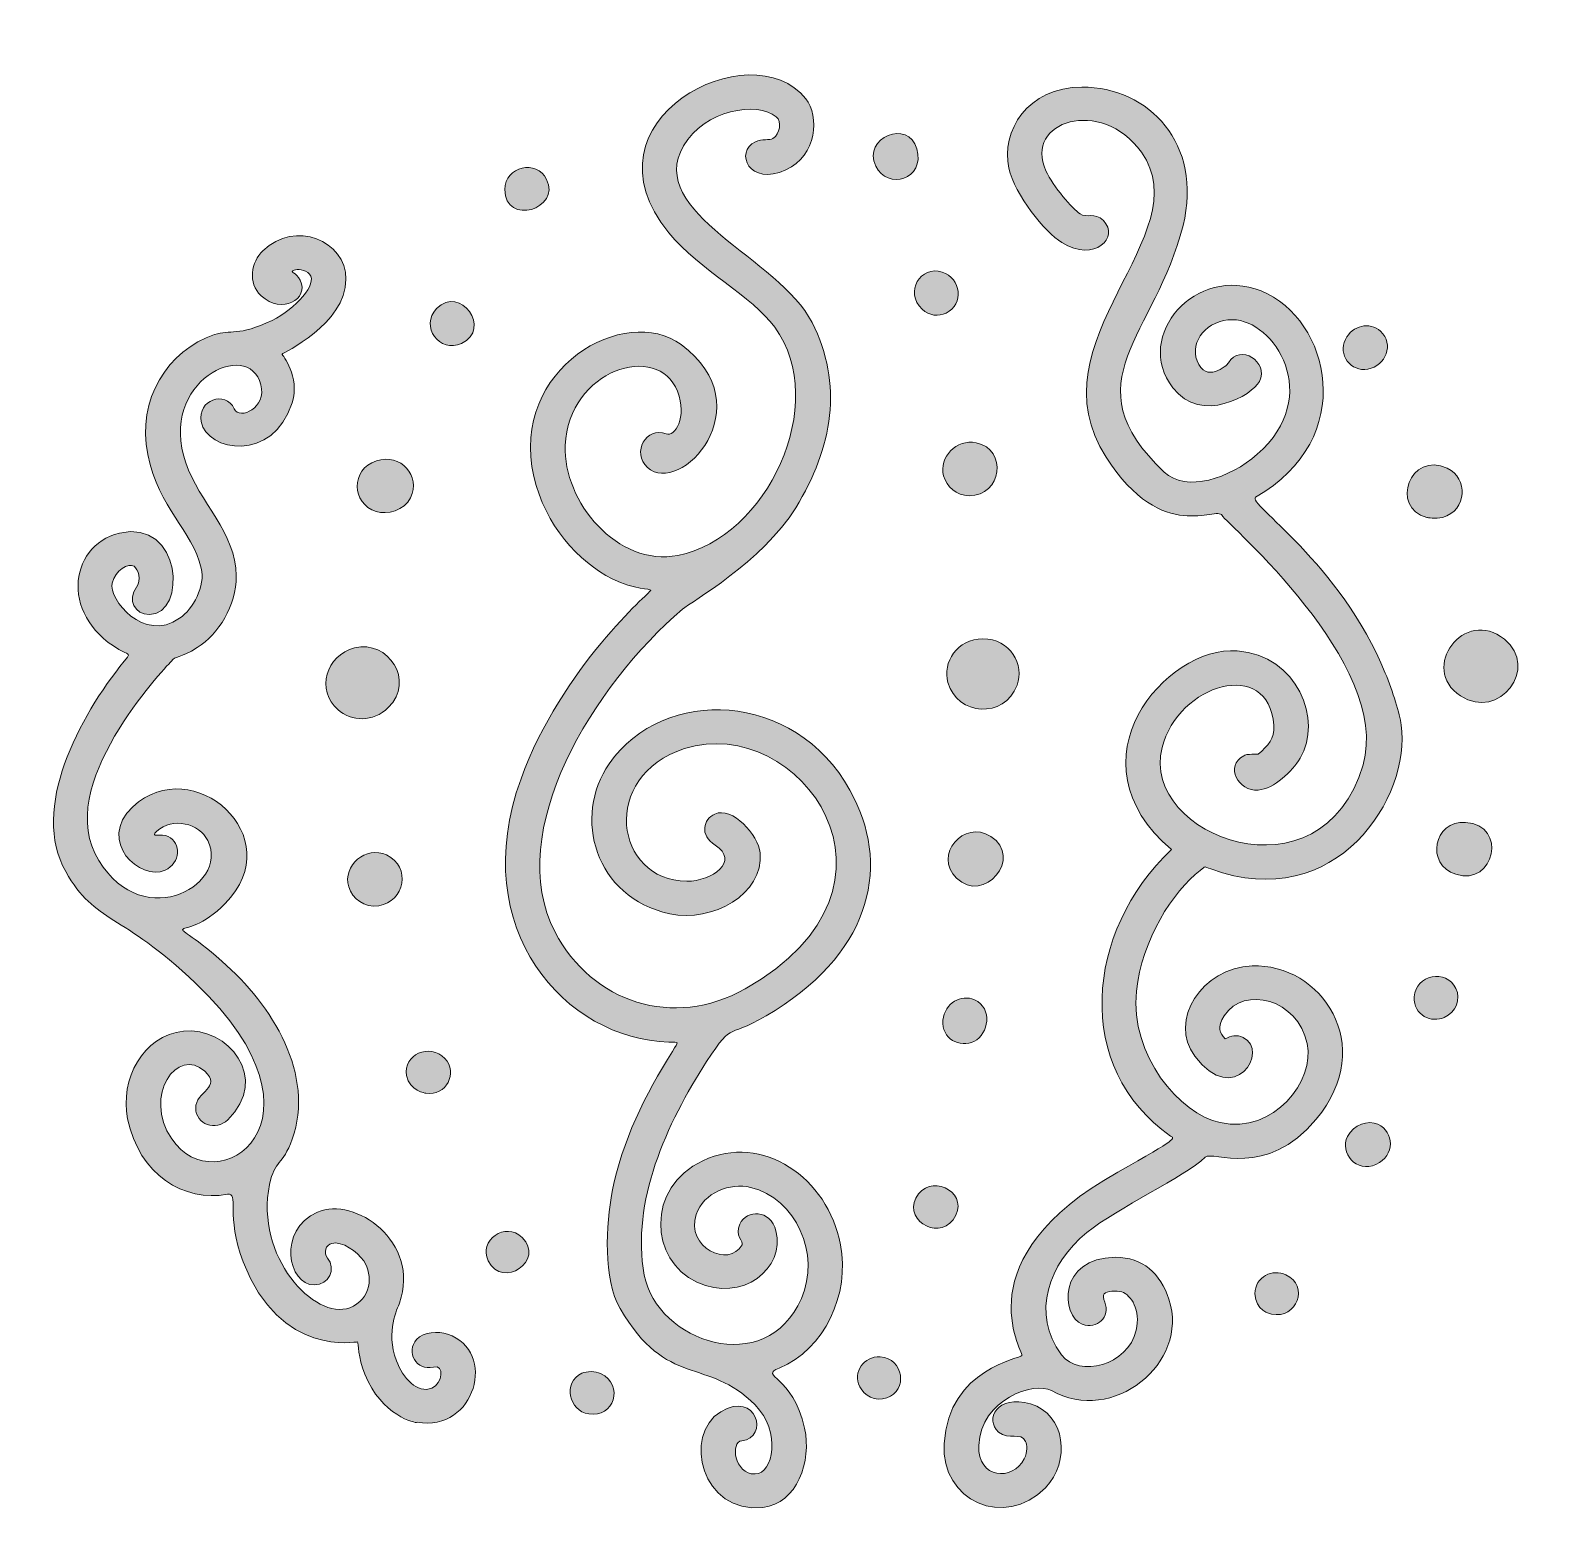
# Model space of a CAD drawing. Header units: inches. Extents: x -89.12 to -81.62, y -6.52 to -5.74.
# Drawn here: x -88.365 to -87.807, y -6.376 to -5.82 of the extents above; entities that cross this region are included whole.
import ezdxf

# ---------------------------------------------------------------- set-up
doc = ezdxf.new("R2010")
doc.units = ezdxf.units.IN
doc.header["$MEASUREMENT"] = 0
doc.layers.add('Christmas ball 01', color=7, linetype='Continuous')

msp = doc.modelspace()

# ---------------------------------------------------------------- hatches: boundary and pattern name
at = {"layer": 'Christmas ball 01'}
h = msp.add_hatch(color=7, dxfattribs=at)
h.dxf.hatch_style = 2
edge = h.paths.add_edge_path()
edge.add_spline(control_points=[(-88.13814, -6.28119), (-88.13352, -6.30591), (-88.09313, -6.31984), (-88.08002, -6.2899), (-88.07282, -6.27345), (-88.08206, -6.25283), (-88.09882, -6.24874), (-88.10637, -6.2469), (-88.11619, -6.25069), (-88.11893, -6.25877), (-88.12302, -6.27085), (-88.10665, -6.27883), (-88.10199, -6.26999), (-88.10132, -6.26872), (-88.1048, -6.26664), (-88.10283, -6.26235), (-88.1003, -6.25685), (-88.09152, -6.25687), (-88.08944, -6.26481), (-88.08582, -6.27864), (-88.10189, -6.29161), (-88.11867, -6.28386), (-88.1361, -6.27582), (-88.13775, -6.24881), (-88.1165, -6.23886), (-88.09447, -6.22855), (-88.07026, -6.24512), (-88.06552, -6.26996), (-88.06204, -6.28818), (-88.07134, -6.30873), (-88.08829, -6.31565), (-88.09598, -6.31879), (-88.08318, -6.31804), (-88.07883, -6.33788), (-88.07616, -6.35004), (-88.08157, -6.3658), (-88.09423, -6.36723), (-88.11693, -6.36979), (-88.12409, -6.34035), (-88.10985, -6.33177), (-88.09657, -6.32377), (-88.09173, -6.3415), (-88.1021, -6.34252), (-88.10638, -6.34293), (-88.10484, -6.35492), (-88.09718, -6.35484), (-88.09037, -6.35476), (-88.08736, -6.33915), (-88.09715, -6.32927), (-88.11492, -6.31134), (-88.12977, -6.3234), (-88.14712, -6.29357), (-88.15335, -6.28288), (-88.15238, -6.26242), (-88.15002, -6.25023), (-88.14639, -6.2316), (-88.13784, -6.21448), (-88.12774, -6.1984), (-88.12532, -6.19455), (-88.12512, -6.19505), (-88.12906, -6.19495), (-88.16711, -6.19396), (-88.20412, -6.15345), (-88.18376, -6.09748), (-88.16873, -6.05616), (-88.13579, -6.02832), (-88.13579, -6.02779), (-88.13579, -6.027), (-88.14144, -6.02769), (-88.15006, -6.02344), (-88.1624, -6.01734), (-88.17494, -6.00355), (-88.17901, -5.98564), (-88.18816, -5.94538), (-88.14497, -5.92148), (-88.12449, -5.93681), (-88.09373, -5.95982), (-88.12494, -5.99325), (-88.13698, -5.9823), (-88.14298, -5.97685), (-88.13742, -5.96689), (-88.13006, -5.96986), (-88.12697, -5.9711), (-88.12209, -5.96376), (-88.12591, -5.95404), (-88.13311, -5.93569), (-88.1662, -5.94588), (-88.1674, -5.97418), (-88.16827, -5.99483), (-88.14801, -6.01925), (-88.1257, -6.01483), (-88.09286, -6.00832), (-88.06926, -5.95875), (-88.08988, -5.93033), (-88.09824, -5.9188), (-88.11747, -5.90946), (-88.12907, -5.89537), (-88.16333, -5.85375), (-88.09843, -5.82041), (-88.07838, -5.8458), (-88.07329, -5.85226), (-88.07419, -5.8668), (-88.08573, -5.87214), (-88.0992, -5.87837), (-88.10496, -5.86554), (-88.09704, -5.86172), (-88.09456, -5.86052), (-88.09181, -5.86132), (-88.09054, -5.8605), (-88.08794, -5.85883), (-88.08723, -5.85423), (-88.0893, -5.85251), (-88.0964, -5.84666), (-88.11581, -5.84978), (-88.12362, -5.86323), (-88.13798, -5.88797), (-88.08819, -5.90484), (-88.07609, -5.92856), (-88.06447, -5.95136), (-88.06846, -5.97496), (-88.08213, -5.99721), (-88.09442, -6.01719), (-88.1208, -6.03201), (-88.12397, -6.03471), (-88.15695, -6.06284), (-88.19046, -6.1171), (-88.17116, -6.15422), (-88.15759, -6.18033), (-88.12743, -6.1903), (-88.10086, -6.17528), (-88.03319, -6.13704), (-88.08128, -6.07289), (-88.12321, -6.08634), (-88.15492, -6.09651), (-88.14905, -6.13527), (-88.12245, -6.13542), (-88.11309, -6.13547), (-88.1027, -6.12792), (-88.11194, -6.12206), (-88.11786, -6.11831), (-88.11626, -6.11244), (-88.11207, -6.11055), (-88.10561, -6.10765), (-88.09591, -6.1183), (-88.0953, -6.12496), (-88.09391, -6.14012), (-88.1128, -6.15089), (-88.12876, -6.14746), (-88.15655, -6.14149), (-88.16474, -6.11144), (-88.15111, -6.09191), (-88.13098, -6.06308), (-88.08258, -6.06473), (-88.06204, -6.10176), (-88.04702, -6.12881), (-88.05333, -6.16021), (-88.08976, -6.18325), (-88.10845, -6.19508), (-88.10446, -6.18583), (-88.11507, -6.20218), (-88.12993, -6.22507), (-88.14318, -6.25424), (-88.13814, -6.28119)], knot_values=[0, 0, 0, 0, 1, 1, 1, 2, 2, 2, 3, 3, 3, 4, 4, 4, 5, 5, 5, 6, 6, 6, 7, 7, 7, 8, 8, 8, 9, 9, 9, 10, 10, 10, 11, 11, 11, 12, 12, 12, 13, 13, 13, 14, 14, 14, 15, 15, 15, 16, 16, 16, 17, 17, 17, 18, 18, 18, 19, 19, 19, 20, 20, 20, 21, 21, 21, 22, 22, 22, 23, 23, 23, 24, 24, 24, 25, 25, 25, 26, 26, 26, 27, 27, 27, 28, 28, 28, 29, 29, 29, 30, 30, 30, 31, 31, 31, 32, 32, 32, 33, 33, 33, 34, 34, 34, 35, 35, 35, 36, 36, 36, 37, 37, 37, 38, 38, 38, 39, 39, 39, 40, 40, 40, 41, 41, 41, 42, 42, 42, 43, 43, 43, 44, 44, 44, 45, 45, 45, 46, 46, 46, 47, 47, 47, 48, 48, 48, 49, 49, 49, 50, 50, 50, 51, 51, 51, 52, 52, 52, 53, 53, 53, 54, 54, 54, 54], degree=3, periodic=1)
edge = h.paths.add_edge_path()
edge.add_spline(control_points=[(-87.86394, -6.05838), (-87.88045, -6.01767), (-87.91557, -5.99535), (-87.91192, -5.99327), (-87.87385, -5.97159), (-87.88423, -5.92734), (-87.90991, -5.91694), (-87.93397, -5.9072), (-87.95737, -5.93348), (-87.94254, -5.95276), (-87.93196, -5.96652), (-87.91308, -5.95548), (-87.91054, -5.9504), (-87.90689, -5.94311), (-87.91772, -5.93629), (-87.92198, -5.94355), (-87.92259, -5.94459), (-87.93038, -5.95129), (-87.93359, -5.94279), (-87.93634, -5.93554), (-87.9298, -5.92756), (-87.92048, -5.92758), (-87.9051, -5.92763), (-87.88674, -5.95576), (-87.91132, -5.9774), (-87.92147, -5.98634), (-87.93759, -5.99169), (-87.94576, -5.98398), (-87.98117, -5.95056), (-87.94886, -5.93345), (-87.9388, -5.89275), (-87.93133, -5.86252), (-87.95139, -5.84144), (-87.97622, -5.84146), (-87.99638, -5.84147), (-88.00623, -5.85794), (-88.00325, -5.87144), (-88.00106, -5.88138), (-87.98987, -5.89517), (-87.98364, -5.89902), (-87.97137, -5.90659), (-87.96217, -5.89689), (-87.96828, -5.89089), (-87.97161, -5.88762), (-87.97434, -5.89011), (-87.97691, -5.8884), (-87.97969, -5.88654), (-87.98682, -5.87832), (-87.98951, -5.8725), (-87.99803, -5.8541), (-87.969, -5.84488), (-87.95418, -5.8656), (-87.93227, -5.89621), (-87.99506, -5.9354), (-87.96728, -5.97848), (-87.94614, -6.01128), (-87.92643, -5.99612), (-87.92435, -6.00003), (-87.92288, -6.00281), (-87.86138, -6.05492), (-87.87219, -6.09234), (-87.88718, -6.14421), (-87.95488, -6.11883), (-87.94655, -6.08595), (-87.94059, -6.06238), (-87.90704, -6.05238), (-87.90521, -6.07765), (-87.90483, -6.08294), (-87.90737, -6.08505), (-87.91098, -6.08845), (-87.91502, -6.08845), (-87.91519, -6.08837), (-87.91634, -6.08897), (-87.92339, -6.09262), (-87.91841, -6.10238), (-87.91094, -6.1017), (-87.90511, -6.10116), (-87.8984, -6.09487), (-87.89541, -6.08985), (-87.88711, -6.0759), (-87.89631, -6.05177), (-87.91871, -6.05015), (-87.94518, -6.04823), (-87.98193, -6.09082), (-87.94305, -6.12373), (-87.9751, -6.15398), (-87.97946, -6.20467), (-87.9434, -6.22974), (-87.94206, -6.23067), (-87.93998, -6.23031), (-87.96295, -6.24315), (-88.02029, -6.2752), (-87.99814, -6.30903), (-87.99843, -6.31094), (-87.99863, -6.31222), (-88.02545, -6.31551), (-88.02721, -6.34362), (-88.02853, -6.3647), (-88.00482, -6.3755), (-87.98968, -6.35992), (-87.9803, -6.35027), (-87.98226, -6.33271), (-87.99526, -6.32888), (-88.00756, -6.32527), (-88.01232, -6.3347), (-88.00708, -6.33932), (-88.00335, -6.34261), (-87.99865, -6.33903), (-87.99705, -6.34276), (-87.99651, -6.34402), (-87.99627, -6.34667), (-87.99756, -6.34922), (-88.00172, -6.35747), (-88.01487, -6.35687), (-88.01437, -6.34424), (-88.0137, -6.32706), (-87.99368, -6.32048), (-87.98752, -6.32397), (-87.96489, -6.33678), (-87.9363, -6.3139), (-87.94399, -6.29017), (-87.94709, -6.28058), (-87.95376, -6.27461), (-87.96384, -6.27464), (-87.98512, -6.2747), (-87.98413, -6.29634), (-87.97607, -6.29942), (-87.97068, -6.30148), (-87.96552, -6.29663), (-87.96777, -6.29123), (-87.96838, -6.28975), (-87.96844, -6.28874), (-87.96795, -6.28815), (-87.96717, -6.28721), (-87.96336, -6.28679), (-87.96143, -6.28743), (-87.95802, -6.28856), (-87.95441, -6.29423), (-87.95612, -6.30163), (-87.95913, -6.31467), (-87.97727, -6.31941), (-87.9838, -6.31071), (-87.99521, -6.29549), (-87.98839, -6.27688), (-87.97441, -6.26551), (-87.96291, -6.25615), (-87.9384, -6.24502), (-87.93055, -6.23756), (-87.92785, -6.23499), (-87.90793, -6.24589), (-87.88949, -6.2235), (-87.86677, -6.19591), (-87.88778, -6.16587), (-87.91326, -6.16674), (-87.9318, -6.16737), (-87.94428, -6.1871), (-87.93449, -6.20015), (-87.91985, -6.21966), (-87.90659, -6.19801), (-87.91649, -6.19331), (-87.91911, -6.19207), (-87.92089, -6.19264), (-87.92323, -6.19375), (-87.92514, -6.19163), (-87.9264, -6.18968), (-87.92354, -6.18523), (-87.9162, -6.17383), (-87.89628, -6.17917), (-87.89284, -6.19553), (-87.88998, -6.20914), (-87.905, -6.22919), (-87.92508, -6.22477), (-87.94007, -6.22147), (-87.95843, -6.19996), (-87.95604, -6.1761), (-87.95414, -6.1572), (-87.94249, -6.13913), (-87.93241, -6.13143), (-87.93022, -6.12975), (-87.93122, -6.1299), (-87.92855, -6.13088), (-87.882, -6.14796), (-87.85425, -6.10409), (-87.85804, -6.07757), (-87.85863, -6.07348), (-87.86117, -6.0652), (-87.86394, -6.05838)], knot_values=[0, 0, 0, 0, 1, 1, 1, 2, 2, 2, 3, 3, 3, 4, 4, 4, 5, 5, 5, 6, 6, 6, 7, 7, 7, 8, 8, 8, 9, 9, 9, 10, 10, 10, 11, 11, 11, 12, 12, 12, 13, 13, 13, 14, 14, 14, 15, 15, 15, 16, 16, 16, 17, 17, 17, 18, 18, 18, 19, 19, 19, 20, 20, 20, 21, 21, 21, 22, 22, 22, 23, 23, 23, 24, 24, 24, 25, 25, 25, 26, 26, 26, 27, 27, 27, 28, 28, 28, 29, 29, 29, 30, 30, 30, 31, 31, 31, 32, 32, 32, 33, 33, 33, 34, 34, 34, 35, 35, 35, 36, 36, 36, 37, 37, 37, 38, 38, 38, 39, 39, 39, 40, 40, 40, 41, 41, 41, 42, 42, 42, 43, 43, 43, 44, 44, 44, 45, 45, 45, 46, 46, 46, 47, 47, 47, 48, 48, 48, 49, 49, 49, 50, 50, 50, 51, 51, 51, 52, 52, 52, 53, 53, 53, 54, 54, 54, 55, 55, 55, 56, 56, 56, 57, 57, 57, 58, 58, 58, 59, 59, 59, 60, 60, 60, 61, 61, 61, 62, 62, 62, 62], degree=3, periodic=1)
edge = h.paths.add_edge_path()
edge.add_spline(control_points=[(-88.21095, -6.30309), (-88.21442, -6.30194), (-88.21967, -6.3021), (-88.22241, -6.30509), (-88.2265, -6.30956), (-88.22256, -6.31687), (-88.21616, -6.31526), (-88.21202, -6.31421), (-88.21278, -6.32143), (-88.21671, -6.32305), (-88.22213, -6.32528), (-88.22755, -6.31927), (-88.22988, -6.31289), (-88.23395, -6.30177), (-88.22946, -6.29373), (-88.22871, -6.29156), (-88.22087, -6.26874), (-88.24539, -6.25198), (-88.25902, -6.2579), (-88.27421, -6.2645), (-88.26984, -6.28488), (-88.26032, -6.28488), (-88.25482, -6.28488), (-88.25212, -6.27894), (-88.25537, -6.2749), (-88.257, -6.27289), (-88.256, -6.27006), (-88.25376, -6.26947), (-88.25002, -6.26848), (-88.24429, -6.27256), (-88.24197, -6.27599), (-88.23843, -6.28122), (-88.23909, -6.29027), (-88.24715, -6.2933), (-88.2602, -6.29819), (-88.28233, -6.27415), (-88.27681, -6.24771), (-88.27489, -6.23848), (-88.27195, -6.24074), (-88.26846, -6.23096), (-88.25997, -6.2072), (-88.27553, -6.18142), (-88.29447, -6.16499), (-88.31766, -6.14486), (-88.30989, -6.16055), (-88.29322, -6.14366), (-88.26897, -6.11908), (-88.30527, -6.08725), (-88.3274, -6.10788), (-88.34107, -6.12062), (-88.3245, -6.13554), (-88.31549, -6.13136), (-88.30979, -6.1287), (-88.30931, -6.12125), (-88.31428, -6.11885), (-88.3169, -6.11758), (-88.32141, -6.11957), (-88.31849, -6.11687), (-88.31276, -6.11159), (-88.30272, -6.11404), (-88.29969, -6.12031), (-88.29123, -6.13785), (-88.3262, -6.15564), (-88.34146, -6.12498), (-88.35536, -6.09706), (-88.31314, -6.05403), (-88.31309, -6.05395), (-88.31199, -6.05196), (-88.30976, -6.05297), (-88.30359, -6.04892), (-88.29566, -6.04373), (-88.28911, -6.03377), (-88.28913, -6.02237), (-88.28915, -6.00657), (-88.30283, -5.99511), (-88.30785, -5.98056), (-88.31824, -5.95038), (-88.28457, -5.9341), (-88.28002, -5.95163), (-88.27781, -5.9601), (-88.28782, -5.96494), (-88.28988, -5.96057), (-88.29321, -5.95355), (-88.30356, -5.95737), (-88.30211, -5.96528), (-88.30006, -5.97649), (-88.27547, -5.98056), (-88.26849, -5.95839), (-88.26533, -5.94837), (-88.27219, -5.94072), (-88.27219, -5.94028), (-88.27219, -5.93999), (-88.24855, -5.92933), (-88.24855, -5.91257), (-88.24854, -5.89834), (-88.26738, -5.89048), (-88.27927, -5.90203), (-88.28357, -5.90621), (-88.28506, -5.91401), (-88.27997, -5.91871), (-88.2722, -5.92589), (-88.26208, -5.91991), (-88.26543, -5.91296), (-88.26696, -5.90979), (-88.26976, -5.91008), (-88.26769, -5.90924), (-88.26655, -5.90877), (-88.26372, -5.90887), (-88.26202, -5.91072), (-88.25885, -5.91418), (-88.2671, -5.92353), (-88.27591, -5.92782), (-88.28837, -5.93389), (-88.29136, -5.93115), (-88.29714, -5.93306), (-88.31451, -5.93881), (-88.32601, -5.95723), (-88.32189, -5.97747), (-88.31776, -5.99777), (-88.30558, -6.00514), (-88.30209, -6.01956), (-88.30049, -6.02618), (-88.30508, -6.03462), (-88.3101, -6.03811), (-88.32345, -6.04741), (-88.33642, -6.03098), (-88.33505, -6.02504), (-88.33394, -6.02027), (-88.32909, -6.01747), (-88.32692, -6.01886), (-88.32541, -6.01984), (-88.3242, -6.02402), (-88.32605, -6.02653), (-88.32956, -6.03129), (-88.32658, -6.03675), (-88.32139, -6.03675), (-88.30727, -6.03676), (-88.3092, -6.00103), (-88.3324, -6.00659), (-88.35159, -6.0112), (-88.35461, -6.03878), (-88.33038, -6.05076), (-88.32858, -6.05165), (-88.32842, -6.05131), (-88.33058, -6.05396), (-88.34744, -6.07461), (-88.36539, -6.10872), (-88.35225, -6.13185), (-88.34107, -6.15152), (-88.33208, -6.14654), (-88.30418, -6.17318), (-88.25021, -6.22474), (-88.29693, -6.255), (-88.31302, -6.23082), (-88.32383, -6.21456), (-88.31081, -6.1966), (-88.3008, -6.20577), (-88.29424, -6.21178), (-88.30421, -6.21323), (-88.30415, -6.21943), (-88.30409, -6.2254), (-88.2967, -6.22805), (-88.29229, -6.22373), (-88.27646, -6.20819), (-88.29223, -6.18924), (-88.3087, -6.19093), (-88.32368, -6.19246), (-88.33226, -6.20891), (-88.32934, -6.22332), (-88.32509, -6.24425), (-88.30838, -6.25419), (-88.2924, -6.25131), (-88.28793, -6.2505), (-88.29315, -6.25911), (-88.28659, -6.27628), (-88.27296, -6.3119), (-88.24439, -6.30586), (-88.24433, -6.30594), (-88.24391, -6.30651), (-88.24414, -6.3115), (-88.24157, -6.31794), (-88.23555, -6.33305), (-88.22255, -6.33642), (-88.2222, -6.33564), (-88.20066, -6.33958), (-88.19236, -6.30925), (-88.21095, -6.30309)], knot_values=[0, 0, 0, 0, 1, 1, 1, 2, 2, 2, 3, 3, 3, 4, 4, 4, 5, 5, 5, 6, 6, 6, 7, 7, 7, 8, 8, 8, 9, 9, 9, 10, 10, 10, 11, 11, 11, 12, 12, 12, 13, 13, 13, 14, 14, 14, 15, 15, 15, 16, 16, 16, 17, 17, 17, 18, 18, 18, 19, 19, 19, 20, 20, 20, 21, 21, 21, 22, 22, 22, 23, 23, 23, 24, 24, 24, 25, 25, 25, 26, 26, 26, 27, 27, 27, 28, 28, 28, 29, 29, 29, 30, 30, 30, 31, 31, 31, 32, 32, 32, 33, 33, 33, 34, 34, 34, 35, 35, 35, 36, 36, 36, 37, 37, 37, 38, 38, 38, 39, 39, 39, 40, 40, 40, 41, 41, 41, 42, 42, 42, 43, 43, 43, 44, 44, 44, 45, 45, 45, 46, 46, 46, 47, 47, 47, 48, 48, 48, 49, 49, 49, 50, 50, 50, 51, 51, 51, 52, 52, 52, 53, 53, 53, 54, 54, 54, 55, 55, 55, 56, 56, 56, 57, 57, 57, 58, 58, 58, 59, 59, 59, 60, 60, 60, 61, 61, 61, 62, 62, 62, 62], degree=3, periodic=1)
edge = h.paths.add_edge_path()
edge.add_spline(control_points=[(-88.15436, -6.31763), (-88.15616, -6.31676), (-88.15943, -6.3167), (-88.16122, -6.31756), (-88.16859, -6.32111), (-88.166, -6.3314), (-88.15871, -6.33262), (-88.14951, -6.33415), (-88.14527, -6.32199), (-88.15436, -6.31763)], knot_values=[0, 0, 0, 0, 1, 1, 1, 2, 2, 2, 3, 3, 3, 3], degree=3, periodic=1)
edge = h.paths.add_edge_path()
edge.add_spline(control_points=[(-88.05084, -6.31149), (-88.05698, -6.31114), (-88.06107, -6.31713), (-88.05842, -6.32254), (-88.05684, -6.32578), (-88.05267, -6.32815), (-88.04844, -6.3267), (-88.04038, -6.32394), (-88.04222, -6.31198), (-88.05084, -6.31149)], knot_values=[0, 0, 0, 0, 1, 1, 1, 2, 2, 2, 3, 3, 3, 3], degree=3, periodic=1)
edge = h.paths.add_edge_path()
edge.add_spline(control_points=[(-87.90075, -6.28107), (-87.9055, -6.27886), (-87.91219, -6.28164), (-87.91217, -6.28813), (-87.91215, -6.29424), (-87.90645, -6.29573), (-87.90605, -6.29563), (-87.8966, -6.29773), (-87.89198, -6.28515), (-87.90075, -6.28107)], knot_values=[0, 0, 0, 0, 1, 1, 1, 2, 2, 2, 3, 3, 3, 3], degree=3, periodic=1)
edge = h.paths.add_edge_path()
edge.add_spline(control_points=[(-88.19593, -6.27589), (-88.19053, -6.28669), (-88.17479, -6.27567), (-88.18331, -6.26731), (-88.18958, -6.26115), (-88.19961, -6.26854), (-88.19593, -6.27589)], knot_values=[0, 0, 0, 0, 1, 1, 1, 2, 2, 2, 2], degree=3, periodic=1)
edge = h.paths.add_edge_path()
edge.add_spline(control_points=[(-88.02288, -6.25902), (-88.0185, -6.24994), (-88.03289, -6.24327), (-88.03763, -6.25272), (-88.04211, -6.26165), (-88.02777, -6.26919), (-88.02288, -6.25902)], knot_values=[0, 0, 0, 0, 1, 1, 1, 2, 2, 2, 2], degree=3, periodic=1)
edge = h.paths.add_edge_path()
edge.add_spline(control_points=[(-87.86669, -6.22539), (-87.87029, -6.22374), (-87.87563, -6.22544), (-87.87792, -6.22993), (-87.88095, -6.23587), (-87.87466, -6.24362), (-87.86739, -6.24024), (-87.86029, -6.23694), (-87.86056, -6.22822), (-87.86669, -6.22539)], knot_values=[0, 0, 0, 0, 1, 1, 1, 2, 2, 2, 3, 3, 3, 3], degree=3, periodic=1)
edge = h.paths.add_edge_path()
edge.add_spline(control_points=[(-88.2261, -6.20731), (-88.22499, -6.2132), (-88.21912, -6.21382), (-88.21904, -6.21388), (-88.21135, -6.21507), (-88.20702, -6.20627), (-88.21194, -6.20106), (-88.21757, -6.19509), (-88.22753, -6.19979), (-88.2261, -6.20731)], knot_values=[0, 0, 0, 0, 1, 1, 1, 2, 2, 2, 3, 3, 3, 3], degree=3, periodic=1)
edge = h.paths.add_edge_path()
edge.add_spline(control_points=[(-88.01601, -6.19464), (-88.01081, -6.19204), (-88.00903, -6.18246), (-88.01597, -6.17934), (-88.02087, -6.17713), (-88.027, -6.18042), (-88.02762, -6.18688), (-88.02827, -6.19369), (-88.02142, -6.19735), (-88.01601, -6.19464)], knot_values=[0, 0, 0, 0, 1, 1, 1, 2, 2, 2, 3, 3, 3, 3], degree=3, periodic=1)
edge = h.paths.add_edge_path()
edge.add_spline(control_points=[(-87.85323, -6.1782), (-87.85361, -6.18533), (-87.84663, -6.1879), (-87.84218, -6.18586), (-87.83782, -6.18385), (-87.83588, -6.17913), (-87.83779, -6.17513), (-87.84129, -6.16778), (-87.8528, -6.17006), (-87.85323, -6.1782)], knot_values=[0, 0, 0, 0, 1, 1, 1, 2, 2, 2, 3, 3, 3, 3], degree=3, periodic=1)
edge = h.paths.add_edge_path()
edge.add_spline(control_points=[(-88.23636, -6.1445), (-88.22689, -6.14302), (-88.22418, -6.13006), (-88.23351, -6.12571), (-88.24112, -6.12216), (-88.2499, -6.12957), (-88.24752, -6.13752), (-88.2462, -6.14194), (-88.24172, -6.14533), (-88.23636, -6.1445)], knot_values=[0, 0, 0, 0, 1, 1, 1, 2, 2, 2, 3, 3, 3, 3], degree=3, periodic=1)
edge = h.paths.add_edge_path()
edge.add_spline(control_points=[(-88.00995, -6.11882), (-88.01996, -6.11247), (-88.03129, -6.12577), (-88.02261, -6.13429), (-88.01256, -6.14416), (-87.99763, -6.12663), (-88.00995, -6.11882)], knot_values=[0, 0, 0, 0, 1, 1, 1, 2, 2, 2, 2], degree=3, periodic=1)
edge = h.paths.add_edge_path()
edge.add_spline(control_points=[(-87.83426, -6.11365), (-87.84606, -6.1129), (-87.84925, -6.12923), (-87.83783, -6.13286), (-87.82352, -6.1374), (-87.81851, -6.11465), (-87.83426, -6.11365)], knot_values=[0, 0, 0, 0, 1, 1, 1, 2, 2, 2, 2], degree=3, periodic=1)
edge = h.paths.add_edge_path()
edge.add_spline(control_points=[(-88.25156, -6.0719), (-88.24652, -6.07638), (-88.23846, -6.07665), (-88.23289, -6.07116), (-88.22277, -6.06116), (-88.233, -6.04597), (-88.24534, -6.04907), (-88.25608, -6.05177), (-88.25962, -6.06474), (-88.25156, -6.0719)], knot_values=[0, 0, 0, 0, 1, 1, 1, 2, 2, 2, 3, 3, 3, 3], degree=3, periodic=1)
edge = h.paths.add_edge_path()
edge.add_spline(control_points=[(-88.00021, -6.06284), (-87.99745, -6.05542), (-88.00257, -6.04568), (-88.01294, -6.04568), (-88.0223, -6.04569), (-88.02793, -6.05442), (-88.02581, -6.0619), (-88.02236, -6.07409), (-88.00491, -6.07552), (-88.00021, -6.06284)], knot_values=[0, 0, 0, 0, 1, 1, 1, 2, 2, 2, 3, 3, 3, 3], degree=3, periodic=1)
edge = h.paths.add_edge_path()
edge.add_spline(control_points=[(-87.81988, -6.04581), (-87.83454, -6.03389), (-87.85177, -6.05659), (-87.83607, -6.06684), (-87.82184, -6.07613), (-87.80677, -6.05646), (-87.81988, -6.04581)], knot_values=[0, 0, 0, 0, 1, 1, 1, 2, 2, 2, 2], degree=3, periodic=1)
edge = h.paths.add_edge_path()
edge.add_spline(control_points=[(-87.84852, -6.0008), (-87.84858, -6.00072), (-87.84525, -6.00149), (-87.84276, -6.00077), (-87.83357, -5.99809), (-87.83322, -5.98623), (-87.841, -5.98256), (-87.85478, -5.97606), (-87.86237, -5.99701), (-87.84852, -6.0008)], knot_values=[0, 0, 0, 0, 1, 1, 1, 2, 2, 2, 3, 3, 3, 3], degree=3, periodic=1)
edge = h.paths.add_edge_path()
edge.add_spline(control_points=[(-88.23735, -5.99858), (-88.23338, -5.99984), (-88.22694, -5.99819), (-88.22462, -5.99347), (-88.22071, -5.98546), (-88.22821, -5.97682), (-88.2373, -5.97982), (-88.24684, -5.98296), (-88.24662, -5.99564), (-88.23735, -5.99858)], knot_values=[0, 0, 0, 0, 1, 1, 1, 2, 2, 2, 3, 3, 3, 3], degree=3, periodic=1)
edge = h.paths.add_edge_path()
edge.add_spline(control_points=[(-88.02739, -5.98541), (-88.02635, -5.98935), (-88.02258, -5.99266), (-88.01797, -5.99272), (-88.00585, -5.99284), (-88.00346, -5.97556), (-88.01538, -5.97312), (-88.02259, -5.97165), (-88.02924, -5.97844), (-88.02739, -5.98541)], knot_values=[0, 0, 0, 0, 1, 1, 1, 2, 2, 2, 3, 3, 3, 3], degree=3, periodic=1)
edge = h.paths.add_edge_path()
edge.add_spline(control_points=[(-87.87038, -5.94588), (-87.86378, -5.94468), (-87.86053, -5.93657), (-87.86574, -5.93184), (-87.86977, -5.92818), (-87.8761, -5.92967), (-87.87872, -5.93491), (-87.8815, -5.94044), (-87.87681, -5.94704), (-87.87038, -5.94588)], knot_values=[0, 0, 0, 0, 1, 1, 1, 2, 2, 2, 3, 3, 3, 3], degree=3, periodic=1)
edge = h.paths.add_edge_path()
edge.add_spline(control_points=[(-88.20579, -5.9364), (-88.19434, -5.93114), (-88.20629, -5.91444), (-88.21499, -5.92347), (-88.22127, -5.92999), (-88.21388, -5.94012), (-88.20579, -5.9364)], knot_values=[0, 0, 0, 0, 1, 1, 1, 2, 2, 2, 2], degree=3, periodic=1)
edge = h.paths.add_edge_path()
edge.add_spline(control_points=[(-88.03535, -5.92367), (-88.03268, -5.92615), (-88.02928, -5.92649), (-88.02646, -5.92512), (-88.0198, -5.92191), (-88.0209, -5.91225), (-88.0279, -5.90992), (-88.0358, -5.90729), (-88.04212, -5.91738), (-88.03535, -5.92367)], knot_values=[0, 0, 0, 0, 1, 1, 1, 2, 2, 2, 3, 3, 3, 3], degree=3, periodic=1)
edge = h.paths.add_edge_path()
edge.add_spline(control_points=[(-88.17428, -5.87562), (-88.17794, -5.86829), (-88.18973, -5.87068), (-88.18973, -5.8794), (-88.18973, -5.89303), (-88.16879, -5.8866), (-88.17428, -5.87562)], knot_values=[0, 0, 0, 0, 1, 1, 1, 2, 2, 2, 2], degree=3, periodic=1)
edge = h.paths.add_edge_path()
edge.add_spline(control_points=[(-88.03727, -5.86429), (-88.0403, -5.85333), (-88.05754, -5.8601), (-88.05248, -5.87073), (-88.04822, -5.87966), (-88.03409, -5.8758), (-88.03727, -5.86429)], knot_values=[0, 0, 0, 0, 1, 1, 1, 2, 2, 2, 2], degree=3, periodic=1)

# ---------------------------------------------------------------- linework, layer by layer
at = {"layer": 'Christmas ball 01', "lineweight": 0}
for points, knots in [([(-88.13814, -6.28119), (-88.13352, -6.30591), (-88.09313, -6.31984), (-88.08002, -6.2899), (-88.07282, -6.27345), (-88.08206, -6.25283), (-88.09882, -6.24874), (-88.10637, -6.2469), (-88.11619, -6.25069), (-88.11893, -6.25877), (-88.12302, -6.27085), (-88.10665, -6.27883), (-88.10199, -6.26999), (-88.10132, -6.26872), (-88.1048, -6.26664), (-88.10283, -6.26235), (-88.1003, -6.25685), (-88.09152, -6.25687), (-88.08944, -6.26481), (-88.08582, -6.27864), (-88.10189, -6.29161), (-88.11867, -6.28386), (-88.1361, -6.27582), (-88.13775, -6.24881), (-88.1165, -6.23886), (-88.09447, -6.22855), (-88.07026, -6.24512), (-88.06552, -6.26996), (-88.06204, -6.28818), (-88.07134, -6.30873), (-88.08829, -6.31565), (-88.09598, -6.31879), (-88.08318, -6.31804), (-88.07883, -6.33788), (-88.07616, -6.35004), (-88.08157, -6.3658), (-88.09423, -6.36723), (-88.11693, -6.36979), (-88.12409, -6.34035), (-88.10985, -6.33177), (-88.09657, -6.32377), (-88.09173, -6.3415), (-88.1021, -6.34252), (-88.10638, -6.34293), (-88.10484, -6.35492), (-88.09718, -6.35484), (-88.09037, -6.35476), (-88.08736, -6.33915), (-88.09715, -6.32927), (-88.11492, -6.31134), (-88.12977, -6.3234), (-88.14712, -6.29357), (-88.15335, -6.28288), (-88.15238, -6.26242), (-88.15002, -6.25023), (-88.14639, -6.2316), (-88.13784, -6.21448), (-88.12774, -6.1984), (-88.12532, -6.19455), (-88.12512, -6.19505), (-88.12906, -6.19495), (-88.16711, -6.19396), (-88.20412, -6.15345), (-88.18376, -6.09748), (-88.16873, -6.05616), (-88.13579, -6.02832), (-88.13579, -6.02779), (-88.13579, -6.027), (-88.14144, -6.02769), (-88.15006, -6.02344), (-88.1624, -6.01734), (-88.17494, -6.00355), (-88.17901, -5.98564), (-88.18816, -5.94538), (-88.14497, -5.92148), (-88.12449, -5.93681), (-88.09373, -5.95982), (-88.12494, -5.99325), (-88.13698, -5.9823), (-88.14298, -5.97685), (-88.13742, -5.96689), (-88.13006, -5.96986), (-88.12697, -5.9711), (-88.12209, -5.96376), (-88.12591, -5.95404), (-88.13311, -5.93569), (-88.1662, -5.94588), (-88.1674, -5.97418), (-88.16827, -5.99483), (-88.14801, -6.01925), (-88.1257, -6.01483), (-88.09286, -6.00832), (-88.06926, -5.95875), (-88.08988, -5.93033), (-88.09824, -5.9188), (-88.11747, -5.90946), (-88.12907, -5.89537), (-88.16333, -5.85375), (-88.09843, -5.82041), (-88.07838, -5.8458), (-88.07329, -5.85226), (-88.07419, -5.8668), (-88.08573, -5.87214), (-88.0992, -5.87837), (-88.10496, -5.86554), (-88.09704, -5.86172), (-88.09456, -5.86052), (-88.09181, -5.86132), (-88.09054, -5.8605), (-88.08794, -5.85883), (-88.08723, -5.85423), (-88.0893, -5.85251), (-88.0964, -5.84666), (-88.11581, -5.84978), (-88.12362, -5.86323), (-88.13798, -5.88797), (-88.08819, -5.90484), (-88.07609, -5.92856), (-88.06447, -5.95136), (-88.06846, -5.97496), (-88.08213, -5.99721), (-88.09442, -6.01719), (-88.1208, -6.03201), (-88.12397, -6.03471), (-88.15695, -6.06284), (-88.19046, -6.1171), (-88.17116, -6.15422), (-88.15759, -6.18033), (-88.12743, -6.1903), (-88.10086, -6.17528), (-88.03319, -6.13704), (-88.08128, -6.07289), (-88.12321, -6.08634), (-88.15492, -6.09651), (-88.14905, -6.13527), (-88.12245, -6.13542), (-88.11309, -6.13547), (-88.1027, -6.12792), (-88.11194, -6.12206), (-88.11786, -6.11831), (-88.11626, -6.11244), (-88.11207, -6.11055), (-88.10561, -6.10765), (-88.09591, -6.1183), (-88.0953, -6.12496), (-88.09391, -6.14012), (-88.1128, -6.15089), (-88.12876, -6.14746), (-88.15655, -6.14149), (-88.16474, -6.11144), (-88.15111, -6.09191), (-88.13098, -6.06308), (-88.08258, -6.06473), (-88.06204, -6.10176), (-88.04702, -6.12881), (-88.05333, -6.16021), (-88.08976, -6.18325), (-88.10845, -6.19508), (-88.10446, -6.18583), (-88.11507, -6.20218), (-88.12993, -6.22507), (-88.14318, -6.25424), (-88.13814, -6.28119)], [0, 0, 0, 0, 1, 1, 1, 2, 2, 2, 3, 3, 3, 4, 4, 4, 5, 5, 5, 6, 6, 6, 7, 7, 7, 8, 8, 8, 9, 9, 9, 10, 10, 10, 11, 11, 11, 12, 12, 12, 13, 13, 13, 14, 14, 14, 15, 15, 15, 16, 16, 16, 17, 17, 17, 18, 18, 18, 19, 19, 19, 20, 20, 20, 21, 21, 21, 22, 22, 22, 23, 23, 23, 24, 24, 24, 25, 25, 25, 26, 26, 26, 27, 27, 27, 28, 28, 28, 29, 29, 29, 30, 30, 30, 31, 31, 31, 32, 32, 32, 33, 33, 33, 34, 34, 34, 35, 35, 35, 36, 36, 36, 37, 37, 37, 38, 38, 38, 39, 39, 39, 40, 40, 40, 41, 41, 41, 42, 42, 42, 43, 43, 43, 44, 44, 44, 45, 45, 45, 46, 46, 46, 47, 47, 47, 48, 48, 48, 49, 49, 49, 50, 50, 50, 51, 51, 51, 52, 52, 52, 53, 53, 53, 54, 54, 54, 54]), ([(-87.86394, -6.05838), (-87.88045, -6.01767), (-87.91557, -5.99535), (-87.91192, -5.99327), (-87.87385, -5.97159), (-87.88423, -5.92734), (-87.90991, -5.91694), (-87.93397, -5.9072), (-87.95737, -5.93348), (-87.94254, -5.95276), (-87.93196, -5.96652), (-87.91308, -5.95548), (-87.91054, -5.9504), (-87.90689, -5.94311), (-87.91772, -5.93629), (-87.92198, -5.94355), (-87.92259, -5.94459), (-87.93038, -5.95129), (-87.93359, -5.94279), (-87.93634, -5.93554), (-87.9298, -5.92756), (-87.92048, -5.92758), (-87.9051, -5.92763), (-87.88674, -5.95576), (-87.91132, -5.9774), (-87.92147, -5.98634), (-87.93759, -5.99169), (-87.94576, -5.98398), (-87.98117, -5.95056), (-87.94886, -5.93345), (-87.9388, -5.89275), (-87.93133, -5.86252), (-87.95139, -5.84144), (-87.97622, -5.84146), (-87.99638, -5.84147), (-88.00623, -5.85794), (-88.00325, -5.87144), (-88.00106, -5.88138), (-87.98987, -5.89517), (-87.98364, -5.89902), (-87.97137, -5.90659), (-87.96217, -5.89689), (-87.96828, -5.89089), (-87.97161, -5.88762), (-87.97434, -5.89011), (-87.97691, -5.8884), (-87.97969, -5.88654), (-87.98682, -5.87832), (-87.98951, -5.8725), (-87.99803, -5.8541), (-87.969, -5.84488), (-87.95418, -5.8656), (-87.93227, -5.89621), (-87.99506, -5.9354), (-87.96728, -5.97848), (-87.94614, -6.01128), (-87.92643, -5.99612), (-87.92435, -6.00003), (-87.92288, -6.00281), (-87.86138, -6.05492), (-87.87219, -6.09234), (-87.88718, -6.14421), (-87.95488, -6.11883), (-87.94655, -6.08595), (-87.94059, -6.06238), (-87.90704, -6.05238), (-87.90521, -6.07765), (-87.90483, -6.08294), (-87.90737, -6.08505), (-87.91098, -6.08845), (-87.91502, -6.08845), (-87.91519, -6.08837), (-87.91634, -6.08897), (-87.92339, -6.09262), (-87.91841, -6.10238), (-87.91094, -6.1017), (-87.90511, -6.10116), (-87.8984, -6.09487), (-87.89541, -6.08985), (-87.88711, -6.0759), (-87.89631, -6.05177), (-87.91871, -6.05015), (-87.94518, -6.04823), (-87.98193, -6.09082), (-87.94305, -6.12373), (-87.9751, -6.15398), (-87.97946, -6.20467), (-87.9434, -6.22974), (-87.94206, -6.23067), (-87.93998, -6.23031), (-87.96295, -6.24315), (-88.02029, -6.2752), (-87.99814, -6.30903), (-87.99843, -6.31094), (-87.99863, -6.31222), (-88.02545, -6.31551), (-88.02721, -6.34362), (-88.02853, -6.3647), (-88.00482, -6.3755), (-87.98968, -6.35992), (-87.9803, -6.35027), (-87.98226, -6.33271), (-87.99526, -6.32888), (-88.00756, -6.32527), (-88.01232, -6.3347), (-88.00708, -6.33932), (-88.00335, -6.34261), (-87.99865, -6.33903), (-87.99705, -6.34276), (-87.99651, -6.34402), (-87.99627, -6.34667), (-87.99756, -6.34922), (-88.00172, -6.35747), (-88.01487, -6.35687), (-88.01437, -6.34424), (-88.0137, -6.32706), (-87.99368, -6.32048), (-87.98752, -6.32397), (-87.96489, -6.33678), (-87.9363, -6.3139), (-87.94399, -6.29017), (-87.94709, -6.28058), (-87.95376, -6.27461), (-87.96384, -6.27464), (-87.98512, -6.2747), (-87.98413, -6.29634), (-87.97607, -6.29942), (-87.97068, -6.30148), (-87.96552, -6.29663), (-87.96777, -6.29123), (-87.96838, -6.28975), (-87.96844, -6.28874), (-87.96795, -6.28815), (-87.96717, -6.28721), (-87.96336, -6.28679), (-87.96143, -6.28743), (-87.95802, -6.28856), (-87.95441, -6.29423), (-87.95612, -6.30163), (-87.95913, -6.31467), (-87.97727, -6.31941), (-87.9838, -6.31071), (-87.99521, -6.29549), (-87.98839, -6.27688), (-87.97441, -6.26551), (-87.96291, -6.25615), (-87.9384, -6.24502), (-87.93055, -6.23756), (-87.92785, -6.23499), (-87.90793, -6.24589), (-87.88949, -6.2235), (-87.86677, -6.19591), (-87.88778, -6.16587), (-87.91326, -6.16674), (-87.9318, -6.16737), (-87.94428, -6.1871), (-87.93449, -6.20015), (-87.91985, -6.21966), (-87.90659, -6.19801), (-87.91649, -6.19331), (-87.91911, -6.19207), (-87.92089, -6.19264), (-87.92323, -6.19375), (-87.92514, -6.19163), (-87.9264, -6.18968), (-87.92354, -6.18523), (-87.9162, -6.17383), (-87.89628, -6.17917), (-87.89284, -6.19553), (-87.88998, -6.20914), (-87.905, -6.22919), (-87.92508, -6.22477), (-87.94007, -6.22147), (-87.95843, -6.19996), (-87.95604, -6.1761), (-87.95414, -6.1572), (-87.94249, -6.13913), (-87.93241, -6.13143), (-87.93022, -6.12975), (-87.93122, -6.1299), (-87.92855, -6.13088), (-87.882, -6.14796), (-87.85425, -6.10409), (-87.85804, -6.07757), (-87.85863, -6.07348), (-87.86117, -6.0652), (-87.86394, -6.05838)], [0, 0, 0, 0, 1, 1, 1, 2, 2, 2, 3, 3, 3, 4, 4, 4, 5, 5, 5, 6, 6, 6, 7, 7, 7, 8, 8, 8, 9, 9, 9, 10, 10, 10, 11, 11, 11, 12, 12, 12, 13, 13, 13, 14, 14, 14, 15, 15, 15, 16, 16, 16, 17, 17, 17, 18, 18, 18, 19, 19, 19, 20, 20, 20, 21, 21, 21, 22, 22, 22, 23, 23, 23, 24, 24, 24, 25, 25, 25, 26, 26, 26, 27, 27, 27, 28, 28, 28, 29, 29, 29, 30, 30, 30, 31, 31, 31, 32, 32, 32, 33, 33, 33, 34, 34, 34, 35, 35, 35, 36, 36, 36, 37, 37, 37, 38, 38, 38, 39, 39, 39, 40, 40, 40, 41, 41, 41, 42, 42, 42, 43, 43, 43, 44, 44, 44, 45, 45, 45, 46, 46, 46, 47, 47, 47, 48, 48, 48, 49, 49, 49, 50, 50, 50, 51, 51, 51, 52, 52, 52, 53, 53, 53, 54, 54, 54, 55, 55, 55, 56, 56, 56, 57, 57, 57, 58, 58, 58, 59, 59, 59, 60, 60, 60, 61, 61, 61, 62, 62, 62, 62]), ([(-88.03727, -5.86429), (-88.0403, -5.85333), (-88.05754, -5.8601), (-88.05248, -5.87073), (-88.04822, -5.87966), (-88.03409, -5.8758), (-88.03727, -5.86429)], [0, 0, 0, 0, 1, 1, 1, 2, 2, 2, 2]), ([(-88.17428, -5.87562), (-88.17794, -5.86829), (-88.18973, -5.87068), (-88.18973, -5.8794), (-88.18973, -5.89303), (-88.16879, -5.8866), (-88.17428, -5.87562)], [0, 0, 0, 0, 1, 1, 1, 2, 2, 2, 2]), ([(-88.21095, -6.30309), (-88.21442, -6.30194), (-88.21967, -6.3021), (-88.22241, -6.30509), (-88.2265, -6.30956), (-88.22256, -6.31687), (-88.21616, -6.31526), (-88.21202, -6.31421), (-88.21278, -6.32143), (-88.21671, -6.32305), (-88.22213, -6.32528), (-88.22755, -6.31927), (-88.22988, -6.31289), (-88.23395, -6.30177), (-88.22946, -6.29373), (-88.22871, -6.29156), (-88.22087, -6.26874), (-88.24539, -6.25198), (-88.25902, -6.2579), (-88.27421, -6.2645), (-88.26984, -6.28488), (-88.26032, -6.28488), (-88.25482, -6.28488), (-88.25212, -6.27894), (-88.25537, -6.2749), (-88.257, -6.27289), (-88.256, -6.27006), (-88.25376, -6.26947), (-88.25002, -6.26848), (-88.24429, -6.27256), (-88.24197, -6.27599), (-88.23843, -6.28122), (-88.23909, -6.29027), (-88.24715, -6.2933), (-88.2602, -6.29819), (-88.28233, -6.27415), (-88.27681, -6.24771), (-88.27489, -6.23848), (-88.27195, -6.24074), (-88.26846, -6.23096), (-88.25997, -6.2072), (-88.27553, -6.18142), (-88.29447, -6.16499), (-88.31766, -6.14486), (-88.30989, -6.16055), (-88.29322, -6.14366), (-88.26897, -6.11908), (-88.30527, -6.08725), (-88.3274, -6.10788), (-88.34107, -6.12062), (-88.3245, -6.13554), (-88.31549, -6.13136), (-88.30979, -6.1287), (-88.30931, -6.12125), (-88.31428, -6.11885), (-88.3169, -6.11758), (-88.32141, -6.11957), (-88.31849, -6.11687), (-88.31276, -6.11159), (-88.30272, -6.11404), (-88.29969, -6.12031), (-88.29123, -6.13785), (-88.3262, -6.15564), (-88.34146, -6.12498), (-88.35536, -6.09706), (-88.31314, -6.05403), (-88.31309, -6.05395), (-88.31199, -6.05196), (-88.30976, -6.05297), (-88.30359, -6.04892), (-88.29566, -6.04373), (-88.28911, -6.03377), (-88.28913, -6.02237), (-88.28915, -6.00657), (-88.30283, -5.99511), (-88.30785, -5.98056), (-88.31824, -5.95038), (-88.28457, -5.9341), (-88.28002, -5.95163), (-88.27781, -5.9601), (-88.28782, -5.96494), (-88.28988, -5.96057), (-88.29321, -5.95355), (-88.30356, -5.95737), (-88.30211, -5.96528), (-88.30006, -5.97649), (-88.27547, -5.98056), (-88.26849, -5.95839), (-88.26533, -5.94837), (-88.27219, -5.94072), (-88.27219, -5.94028), (-88.27219, -5.93999), (-88.24855, -5.92933), (-88.24855, -5.91257), (-88.24854, -5.89834), (-88.26738, -5.89048), (-88.27927, -5.90203), (-88.28357, -5.90621), (-88.28506, -5.91401), (-88.27997, -5.91871), (-88.2722, -5.92589), (-88.26208, -5.91991), (-88.26543, -5.91296), (-88.26696, -5.90979), (-88.26976, -5.91008), (-88.26769, -5.90924), (-88.26655, -5.90877), (-88.26372, -5.90887), (-88.26202, -5.91072), (-88.25885, -5.91418), (-88.2671, -5.92353), (-88.27591, -5.92782), (-88.28837, -5.93389), (-88.29136, -5.93115), (-88.29714, -5.93306), (-88.31451, -5.93881), (-88.32601, -5.95723), (-88.32189, -5.97747), (-88.31776, -5.99777), (-88.30558, -6.00514), (-88.30209, -6.01956), (-88.30049, -6.02618), (-88.30508, -6.03462), (-88.3101, -6.03811), (-88.32345, -6.04741), (-88.33642, -6.03098), (-88.33505, -6.02504), (-88.33394, -6.02027), (-88.32909, -6.01747), (-88.32692, -6.01886), (-88.32541, -6.01984), (-88.3242, -6.02402), (-88.32605, -6.02653), (-88.32956, -6.03129), (-88.32658, -6.03675), (-88.32139, -6.03675), (-88.30727, -6.03676), (-88.3092, -6.00103), (-88.3324, -6.00659), (-88.35159, -6.0112), (-88.35461, -6.03878), (-88.33038, -6.05076), (-88.32858, -6.05165), (-88.32842, -6.05131), (-88.33058, -6.05396), (-88.34744, -6.07461), (-88.36539, -6.10872), (-88.35225, -6.13185), (-88.34107, -6.15152), (-88.33208, -6.14654), (-88.30418, -6.17318), (-88.25021, -6.22474), (-88.29693, -6.255), (-88.31302, -6.23082), (-88.32383, -6.21456), (-88.31081, -6.1966), (-88.3008, -6.20577), (-88.29424, -6.21178), (-88.30421, -6.21323), (-88.30415, -6.21943), (-88.30409, -6.2254), (-88.2967, -6.22805), (-88.29229, -6.22373), (-88.27646, -6.20819), (-88.29223, -6.18924), (-88.3087, -6.19093), (-88.32368, -6.19246), (-88.33226, -6.20891), (-88.32934, -6.22332), (-88.32509, -6.24425), (-88.30838, -6.25419), (-88.2924, -6.25131), (-88.28793, -6.2505), (-88.29315, -6.25911), (-88.28659, -6.27628), (-88.27296, -6.3119), (-88.24439, -6.30586), (-88.24433, -6.30594), (-88.24391, -6.30651), (-88.24414, -6.3115), (-88.24157, -6.31794), (-88.23555, -6.33305), (-88.22255, -6.33642), (-88.2222, -6.33564), (-88.20066, -6.33958), (-88.19236, -6.30925), (-88.21095, -6.30309)], [0, 0, 0, 0, 1, 1, 1, 2, 2, 2, 3, 3, 3, 4, 4, 4, 5, 5, 5, 6, 6, 6, 7, 7, 7, 8, 8, 8, 9, 9, 9, 10, 10, 10, 11, 11, 11, 12, 12, 12, 13, 13, 13, 14, 14, 14, 15, 15, 15, 16, 16, 16, 17, 17, 17, 18, 18, 18, 19, 19, 19, 20, 20, 20, 21, 21, 21, 22, 22, 22, 23, 23, 23, 24, 24, 24, 25, 25, 25, 26, 26, 26, 27, 27, 27, 28, 28, 28, 29, 29, 29, 30, 30, 30, 31, 31, 31, 32, 32, 32, 33, 33, 33, 34, 34, 34, 35, 35, 35, 36, 36, 36, 37, 37, 37, 38, 38, 38, 39, 39, 39, 40, 40, 40, 41, 41, 41, 42, 42, 42, 43, 43, 43, 44, 44, 44, 45, 45, 45, 46, 46, 46, 47, 47, 47, 48, 48, 48, 49, 49, 49, 50, 50, 50, 51, 51, 51, 52, 52, 52, 53, 53, 53, 54, 54, 54, 55, 55, 55, 56, 56, 56, 57, 57, 57, 58, 58, 58, 59, 59, 59, 60, 60, 60, 61, 61, 61, 62, 62, 62, 62]), ([(-88.03535, -5.92367), (-88.03268, -5.92615), (-88.02928, -5.92649), (-88.02646, -5.92512), (-88.0198, -5.92191), (-88.0209, -5.91225), (-88.0279, -5.90992), (-88.0358, -5.90729), (-88.04212, -5.91738), (-88.03535, -5.92367)], [0, 0, 0, 0, 1, 1, 1, 2, 2, 2, 3, 3, 3, 3]), ([(-88.20579, -5.9364), (-88.19434, -5.93114), (-88.20629, -5.91444), (-88.21499, -5.92347), (-88.22127, -5.92999), (-88.21388, -5.94012), (-88.20579, -5.9364)], [0, 0, 0, 0, 1, 1, 1, 2, 2, 2, 2]), ([(-87.87038, -5.94588), (-87.86378, -5.94468), (-87.86053, -5.93657), (-87.86574, -5.93184), (-87.86977, -5.92818), (-87.8761, -5.92967), (-87.87872, -5.93491), (-87.8815, -5.94044), (-87.87681, -5.94704), (-87.87038, -5.94588)], [0, 0, 0, 0, 1, 1, 1, 2, 2, 2, 3, 3, 3, 3]), ([(-88.23735, -5.99858), (-88.23338, -5.99984), (-88.22694, -5.99819), (-88.22462, -5.99347), (-88.22071, -5.98546), (-88.22821, -5.97682), (-88.2373, -5.97982), (-88.24684, -5.98296), (-88.24662, -5.99564), (-88.23735, -5.99858)], [0, 0, 0, 0, 1, 1, 1, 2, 2, 2, 3, 3, 3, 3]), ([(-88.02739, -5.98541), (-88.02635, -5.98935), (-88.02258, -5.99266), (-88.01797, -5.99272), (-88.00585, -5.99284), (-88.00346, -5.97556), (-88.01538, -5.97312), (-88.02259, -5.97165), (-88.02924, -5.97844), (-88.02739, -5.98541)], [0, 0, 0, 0, 1, 1, 1, 2, 2, 2, 3, 3, 3, 3]), ([(-87.84852, -6.0008), (-87.84858, -6.00072), (-87.84525, -6.00149), (-87.84276, -6.00077), (-87.83357, -5.99809), (-87.83322, -5.98623), (-87.841, -5.98256), (-87.85478, -5.97606), (-87.86237, -5.99701), (-87.84852, -6.0008)], [0, 0, 0, 0, 1, 1, 1, 2, 2, 2, 3, 3, 3, 3]), ([(-87.81988, -6.04581), (-87.83454, -6.03389), (-87.85177, -6.05659), (-87.83607, -6.06684), (-87.82184, -6.07613), (-87.80677, -6.05646), (-87.81988, -6.04581)], [0, 0, 0, 0, 1, 1, 1, 2, 2, 2, 2]), ([(-88.25156, -6.0719), (-88.24652, -6.07638), (-88.23846, -6.07665), (-88.23289, -6.07116), (-88.22277, -6.06116), (-88.233, -6.04597), (-88.24534, -6.04907), (-88.25608, -6.05177), (-88.25962, -6.06474), (-88.25156, -6.0719)], [0, 0, 0, 0, 1, 1, 1, 2, 2, 2, 3, 3, 3, 3]), ([(-88.00021, -6.06284), (-87.99745, -6.05542), (-88.00257, -6.04568), (-88.01294, -6.04568), (-88.0223, -6.04569), (-88.02793, -6.05442), (-88.02581, -6.0619), (-88.02236, -6.07409), (-88.00491, -6.07552), (-88.00021, -6.06284)], [0, 0, 0, 0, 1, 1, 1, 2, 2, 2, 3, 3, 3, 3]), ([(-88.00995, -6.11882), (-88.01996, -6.11247), (-88.03129, -6.12577), (-88.02261, -6.13429), (-88.01256, -6.14416), (-87.99763, -6.12663), (-88.00995, -6.11882)], [0, 0, 0, 0, 1, 1, 1, 2, 2, 2, 2]), ([(-87.83426, -6.11365), (-87.84606, -6.1129), (-87.84925, -6.12923), (-87.83783, -6.13286), (-87.82352, -6.1374), (-87.81851, -6.11465), (-87.83426, -6.11365)], [0, 0, 0, 0, 1, 1, 1, 2, 2, 2, 2]), ([(-88.23636, -6.1445), (-88.22689, -6.14302), (-88.22418, -6.13006), (-88.23351, -6.12571), (-88.24112, -6.12216), (-88.2499, -6.12957), (-88.24752, -6.13752), (-88.2462, -6.14194), (-88.24172, -6.14533), (-88.23636, -6.1445)], [0, 0, 0, 0, 1, 1, 1, 2, 2, 2, 3, 3, 3, 3]), ([(-87.85323, -6.1782), (-87.85361, -6.18533), (-87.84663, -6.1879), (-87.84218, -6.18586), (-87.83782, -6.18385), (-87.83588, -6.17913), (-87.83779, -6.17513), (-87.84129, -6.16778), (-87.8528, -6.17006), (-87.85323, -6.1782)], [0, 0, 0, 0, 1, 1, 1, 2, 2, 2, 3, 3, 3, 3]), ([(-88.01601, -6.19464), (-88.01081, -6.19204), (-88.00903, -6.18246), (-88.01597, -6.17934), (-88.02087, -6.17713), (-88.027, -6.18042), (-88.02762, -6.18688), (-88.02827, -6.19369), (-88.02142, -6.19735), (-88.01601, -6.19464)], [0, 0, 0, 0, 1, 1, 1, 2, 2, 2, 3, 3, 3, 3]), ([(-88.2261, -6.20731), (-88.22499, -6.2132), (-88.21912, -6.21382), (-88.21904, -6.21388), (-88.21135, -6.21507), (-88.20702, -6.20627), (-88.21194, -6.20106), (-88.21757, -6.19509), (-88.22753, -6.19979), (-88.2261, -6.20731)], [0, 0, 0, 0, 1, 1, 1, 2, 2, 2, 3, 3, 3, 3]), ([(-87.86669, -6.22539), (-87.87029, -6.22374), (-87.87563, -6.22544), (-87.87792, -6.22993), (-87.88095, -6.23587), (-87.87466, -6.24362), (-87.86739, -6.24024), (-87.86029, -6.23694), (-87.86056, -6.22822), (-87.86669, -6.22539)], [0, 0, 0, 0, 1, 1, 1, 2, 2, 2, 3, 3, 3, 3]), ([(-88.02288, -6.25902), (-88.0185, -6.24994), (-88.03289, -6.24327), (-88.03763, -6.25272), (-88.04211, -6.26165), (-88.02777, -6.26919), (-88.02288, -6.25902)], [0, 0, 0, 0, 1, 1, 1, 2, 2, 2, 2]), ([(-88.19593, -6.27589), (-88.19053, -6.28669), (-88.17479, -6.27567), (-88.18331, -6.26731), (-88.18958, -6.26115), (-88.19961, -6.26854), (-88.19593, -6.27589)], [0, 0, 0, 0, 1, 1, 1, 2, 2, 2, 2]), ([(-87.90075, -6.28107), (-87.9055, -6.27886), (-87.91219, -6.28164), (-87.91217, -6.28813), (-87.91215, -6.29424), (-87.90645, -6.29573), (-87.90605, -6.29563), (-87.8966, -6.29773), (-87.89198, -6.28515), (-87.90075, -6.28107)], [0, 0, 0, 0, 1, 1, 1, 2, 2, 2, 3, 3, 3, 3]), ([(-88.05084, -6.31149), (-88.05698, -6.31114), (-88.06107, -6.31713), (-88.05842, -6.32254), (-88.05684, -6.32578), (-88.05267, -6.32815), (-88.04844, -6.3267), (-88.04038, -6.32394), (-88.04222, -6.31198), (-88.05084, -6.31149)], [0, 0, 0, 0, 1, 1, 1, 2, 2, 2, 3, 3, 3, 3]), ([(-88.15436, -6.31763), (-88.15616, -6.31676), (-88.15943, -6.3167), (-88.16122, -6.31756), (-88.16859, -6.32111), (-88.166, -6.3314), (-88.15871, -6.33262), (-88.14951, -6.33415), (-88.14527, -6.32199), (-88.15436, -6.31763)], [0, 0, 0, 0, 1, 1, 1, 2, 2, 2, 3, 3, 3, 3])]:
    msp.add_open_spline(points, degree=3, knots=knots, dxfattribs=at)

doc.saveas('drawing.dxf')
